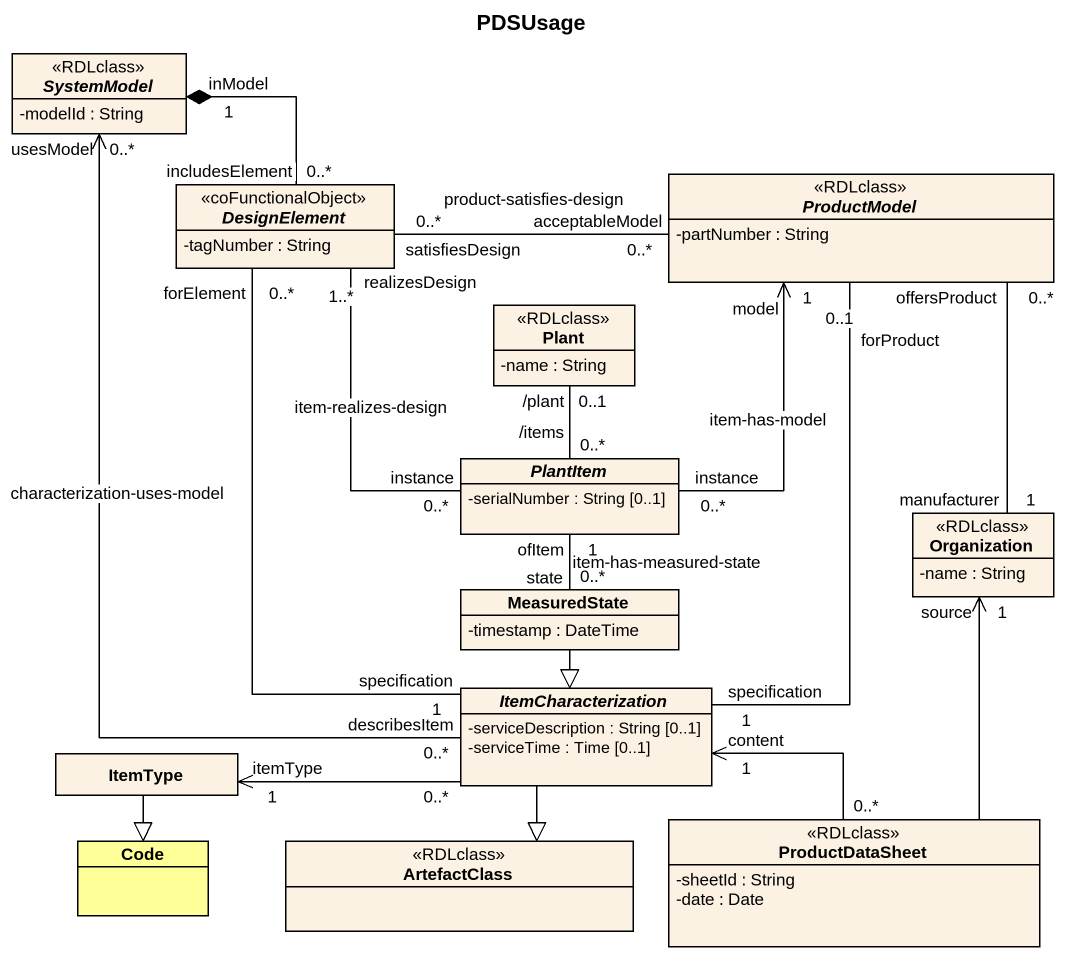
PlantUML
@startuml
title PDSUsage
hide circle
hide empty members
skinparam classAttributeIconSize 0
abstract class SystemModel <<RDLclass>> {
  -modelId : String
}
abstract class ProductModel <<RDLclass>> {
  -partNumber : String
}
abstract class DesignElement <<coFunctionalObject>> {
  -tagNumber : String
}
class Plant <<RDLclass>> {
  -name : String
}
abstract class PlantItem {
  -serialNumber : String [0..1]
}
class Organization <<RDLclass>> {
  -name : String
}
class MeasuredState {
  -timestamp : DateTime
}
abstract class ItemCharacterization {
  -serviceDescription : String [0..1]
  -serviceTime : Time [0..1]
}
class ItemType
class Code #FFFF99
class ArtefactClass <<RDLclass>>
class ProductDataSheet <<RDLclass>> {
  -sheetId : String
  -date : Date
}
ProductModel "forProduct\n0..1" -- "specification\n1" ItemCharacterization
DesignElement "includesElement\n0..*" -up-* "inModel\n1" SystemModel
DesignElement "satisfiesDesign\n0..*" -right- "acceptableModel\n0..*" ProductModel : product-satisfies-design
DesignElement "forElement\n0..*" -- "specification\n1" ItemCharacterization
PlantItem "instance\n0..*" -up-> "model\n1" ProductModel : item-has-model
PlantItem "instance\n0..*" -up- "realizesDesign\n1..*" DesignElement : item-realizes-design
PlantItem "/items\n0..*" -up- "/plant\n0..1" Plant
PlantItem "ofItem\n1" -- "state\n0..*" MeasuredState : item-has-measured-state
Organization "manufacturer\n1" -up- "offersProduct\n0..*" ProductModel
Organization "source\n1" <-- ProductDataSheet
MeasuredState --|> ItemCharacterization
ItemCharacterization "describesItem\n0..*" -up-> "usesModel\n0..*" SystemModel : characterization-uses-model
ItemCharacterization --|> ArtefactClass
ItemType "itemType\n1" <-right- "0..*" ItemCharacterization
ItemType --|> Code
ProductDataSheet "0..*" -left-> "content\n1" ItemCharacterization
@enduml
